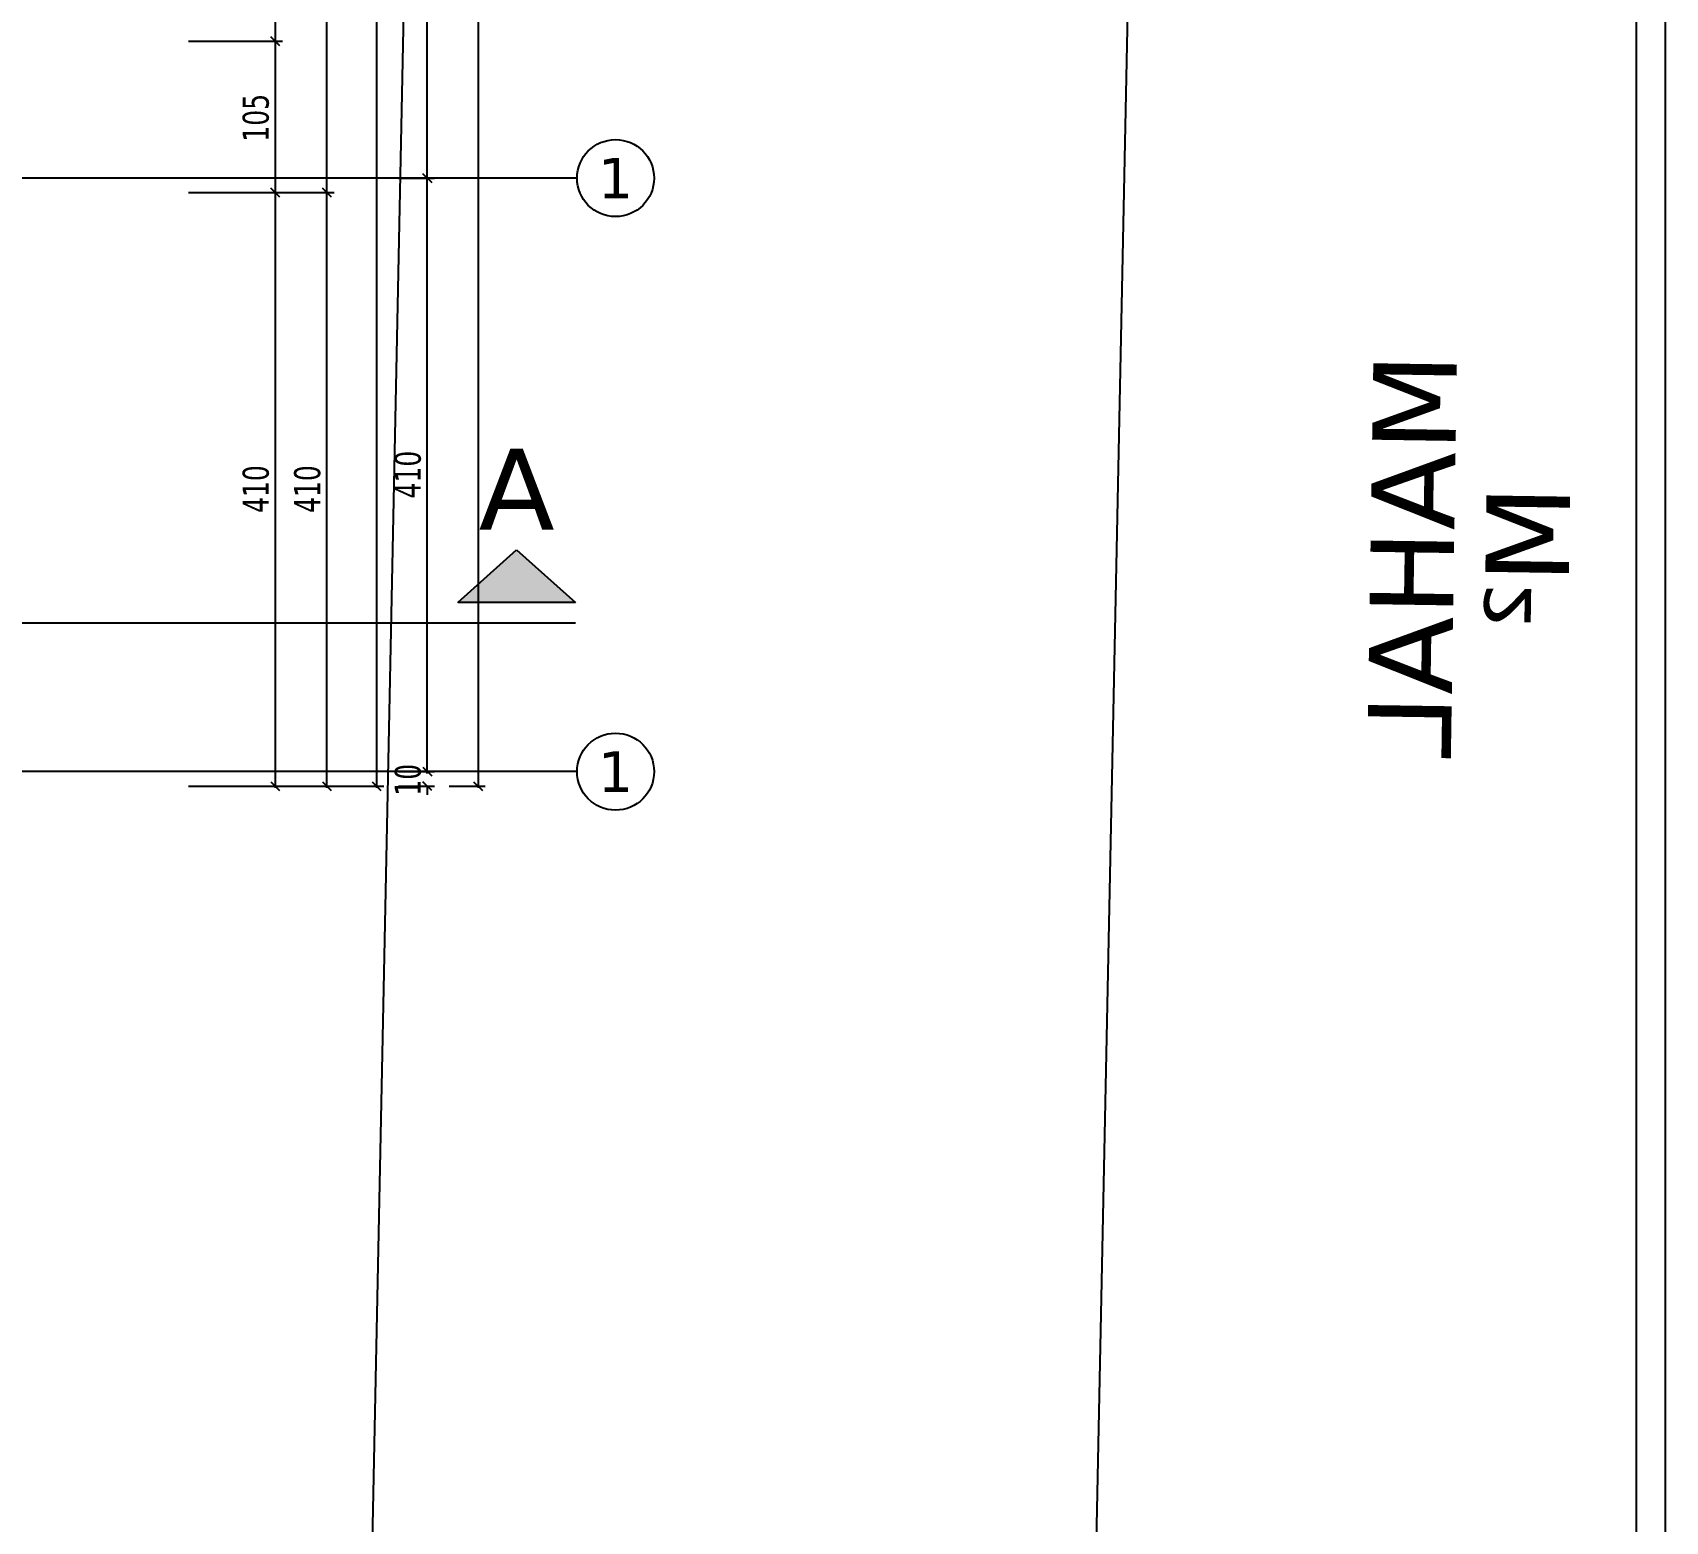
# Model space of a CAD drawing. Header units: millimetres. Extents: x 43168.9 to 43194.6, y -25545.1 to -25543.4.
# Drawn here: x 43176.9344 to 43177.1599, y -25544.6525 to -25544.4468 of the extents above; entities that cross this region are included whole.
import ezdxf
from ezdxf.enums import TextEntityAlignment as Align

# ---------------------------------------------------------------- set-up
doc = ezdxf.new("R2010")
doc.units = ezdxf.units.MM
doc.header["$LTSCALE"] = 200
doc.linetypes.add('DASHDOT', pattern=[1, 0.5, -0.25, 0, -0.25])
doc.linetypes.add('DASHDOT2', pattern=[0.5, 0.25, -0.125, 0, -0.125])
for name, color, linetype in [('aks_sgh', 5, 'DASHDOT2'), ('arsasiniri_sgh', 10, 'Continuous'), ('kesitcizgisi_sgh', 22, 'Continuous'), ('olcuaks_sgh', 41, 'Continuous'), ('olcudis_sgh', 185, 'Continuous'), ('pafta_sgh', 11, 'Continuous'), ('yapi-yaklasma_sgh', 41, 'DASHDOT')]:
    doc.layers.add(name, color=color, linetype=linetype)
doc.styles.add('dim', font='VERDANA.TTF', dxfattribs={"width": 0.7})
doc.styles.add('text1', font='VERDANA.TTF')

msp = doc.modelspace()

# ---------------------------------------------------------------- hatches: boundary and pattern name
msp.add_hatch(color=256).paths.add_polyline_path([(43177.00933, -25544.52557), (43176.99309, -25544.52557), (43177.00121, -25544.51829)])

# ---------------------------------------------------------------- linework, layer by layer
at = {"color": 0, "linetype": 'ByBlock', "lineweight": -2}
for p, q in [((43176.96728, -25544.4474), (43176.96848, -25544.4486)), ((43176.96848, -25544.4486), (43176.96728, -25544.4474)), ((43176.98948, -25544.46752), (43176.98828, -25544.46632)), ((43176.98828, -25544.46632), (43176.98948, -25544.46752)), ((43176.96728, -25544.46832), (43176.96848, -25544.46952)), ((43176.96848, -25544.46952), (43176.96728, -25544.46832)), ((43176.97559, -25544.46952), (43176.97439, -25544.46832)), ((43176.97439, -25544.46832), (43176.97559, -25544.46952)), ((43176.98828, -25544.54832), (43176.98948, -25544.54952)), ((43176.98828, -25544.54832), (43176.98948, -25544.54952)), ((43176.96728, -25544.55032), (43176.96848, -25544.55152)), ((43176.97439, -25544.55032), (43176.97559, -25544.55152)), ((43176.98128, -25544.55032), (43176.98248, -25544.55152)), ((43176.98948, -25544.55152), (43176.98828, -25544.55032)), ((43176.99528, -25544.55032), (43176.99648, -25544.55152))]:
    msp.add_line(p, q, dxfattribs=at)
for p, q in [((43177.00956, -25544.46692), (43176.98688, -25544.46692)), ((43176.99309, -25544.52557), (43177.00121, -25544.51829)), ((43177.00121, -25544.51829), (43177.00933, -25544.52557)), ((43177.00933, -25544.52557), (43176.99309, -25544.52557)), ((43177.00956, -25544.54892), (43176.98688, -25544.54892))]:
    msp.add_line(p, q)
at = {"linetype": 'DASHDOT'}
msp.add_line((43176.94213, -25544.52837), (43177.00933, -25544.52837), dxfattribs=at)
at = {"linetype": 'Continuous'}
for centre in [(43177.01488, -25544.46692), (43177.01488, -25544.54892)]:
    msp.add_circle(centre, 0.00532, dxfattribs=at)
at = {"layer": 'aks_sgh'}
for p, q in [((43176.98688, -25544.46692), (43176.18488, -25544.46692)), ((43176.98688, -25544.54892), (43176.18488, -25544.54892))]:
    msp.add_line(p, q, dxfattribs=at)
at = {"layer": 'arsasiniri_sgh', "color": 14}
msp.add_line((43177.08855, -25544.29934), (43177.07697, -25544.86636), dxfattribs=at)
at = {"layer": 'kesitcizgisi_sgh', "linetype": 'DASHDOT'}
msp.add_line((43176.22963, -25544.52837), (43176.94213, -25544.52837), dxfattribs=at)
at = {"layer": 'olcuaks_sgh'}
for p, q in [((43176.99588, -25543.83767), (43176.99588, -25544.55117)), ((43176.98888, -25544.46717), (43176.98888, -25544.34367)), ((43176.98488, -25544.46692), (43176.98988, -25544.46692)), ((43176.98488, -25544.46692), (43176.98988, -25544.46692)), ((43176.98888, -25544.54917), (43176.98888, -25544.46667)), ((43176.98488, -25544.54892), (43176.98988, -25544.54892)), ((43176.98488, -25544.54892), (43176.98988, -25544.54892)), ((43176.98888, -25544.54892), (43176.98888, -25544.54772)), ((43176.98488, -25544.55092), (43176.98988, -25544.55092)), ((43176.98888, -25544.55092), (43176.98888, -25544.55212)), ((43176.99188, -25544.55092), (43176.99688, -25544.55092))]:
    msp.add_line(p, q, dxfattribs=at)
at = {"layer": 'olcudis_sgh'}
for p, q in [((43176.98188, -25543.80367), (43176.98188, -25544.55117)), ((43176.97499, -25544.46917), (43176.97499, -25543.86168)), ((43176.96788, -25544.35975), (43176.96788, -25544.44825)), ((43176.95588, -25544.448), (43176.96888, -25544.448)), ((43176.95588, -25544.448), (43176.96888, -25544.448)), ((43176.96788, -25544.44775), (43176.96788, -25544.46917)), ((43176.95588, -25544.46892), (43176.96888, -25544.46892)), ((43176.95588, -25544.46892), (43176.96888, -25544.46892)), ((43176.96299, -25544.46892), (43176.97599, -25544.46892)), ((43176.96299, -25544.46892), (43176.97599, -25544.46892)), ((43176.96788, -25544.46867), (43176.96788, -25544.55117)), ((43176.97499, -25544.55117), (43176.97499, -25544.46867)), ((43176.95588, -25544.55092), (43176.96888, -25544.55092)), ((43176.96299, -25544.55092), (43176.97599, -25544.55092)), ((43176.96988, -25544.55092), (43176.98288, -25544.55092))]:
    msp.add_line(p, q, dxfattribs=at)
at = {"layer": 'pafta_sgh'}
for p, q in [((43177.15988, -25544.954), (43177.15988, -25543.526)), ((43177.15588, -25544.95), (43177.15588, -25543.53))]:
    msp.add_line(p, q, dxfattribs=at)
at = {"layer": 'yapi-yaklasma_sgh'}
msp.add_line((43176.98857, -25544.29733), (43176.97894, -25544.76867), dxfattribs=at)
msp.add_line((43176.98857, -25544.29733), (43176.97894, -25544.76867), dxfattribs=at)

# ---------------------------------------------------------------- texts
at = {"linetype": 'Continuous', "style": 'text1'}
for p in [(43177.01488, -25544.46692), (43177.01488, -25544.54892)]:
    msp.add_attdef('1', text='', height=0.0056, dxfattribs=at).set_placement(p, align=Align.MIDDLE)
at = {"color": 7, "style": 'text1', "text_generation_flag": 4}
for tag, text, height, p in [('MAHAL', '', 0.01154, (43177.12491, -25544.51905)), ('M²', 'm²', 0.011537, (43177.14071, -25544.51929))]:
    msp.add_attdef(tag, text=text, height=height, rotation=269.1301, dxfattribs=at).set_placement(p, align=Align.MIDDLE)
at = {"linetype": 'Continuous', "style": 'text1', "text_generation_flag": 4}
msp.add_attdef('A', text='A', height=0.0112, rotation=180, dxfattribs=at).set_placement((43177.00121, -25544.50989), align=Align.MIDDLE)
at = {"layer": 'olcuaks_sgh', "color": 2, "style": 'dim', "width": 0.7}
for s, p in [('410', (43176.98797, -25544.51118)), ('10', (43176.98797, -25544.55224))]:
    msp.add_text(s, height=0.0036, rotation=90, dxfattribs=at).set_placement(p)
at = {"layer": 'olcudis_sgh', "color": 2, "style": 'dim', "width": 0.7}
for s, p in [('105', (43176.96697, -25544.46188)), ('410', (43176.96697, -25544.51318)), ('410', (43176.97408, -25544.51318))]:
    msp.add_text(s, height=0.0036, rotation=90, dxfattribs=at).set_placement(p)

doc.saveas('drawing.dxf')
